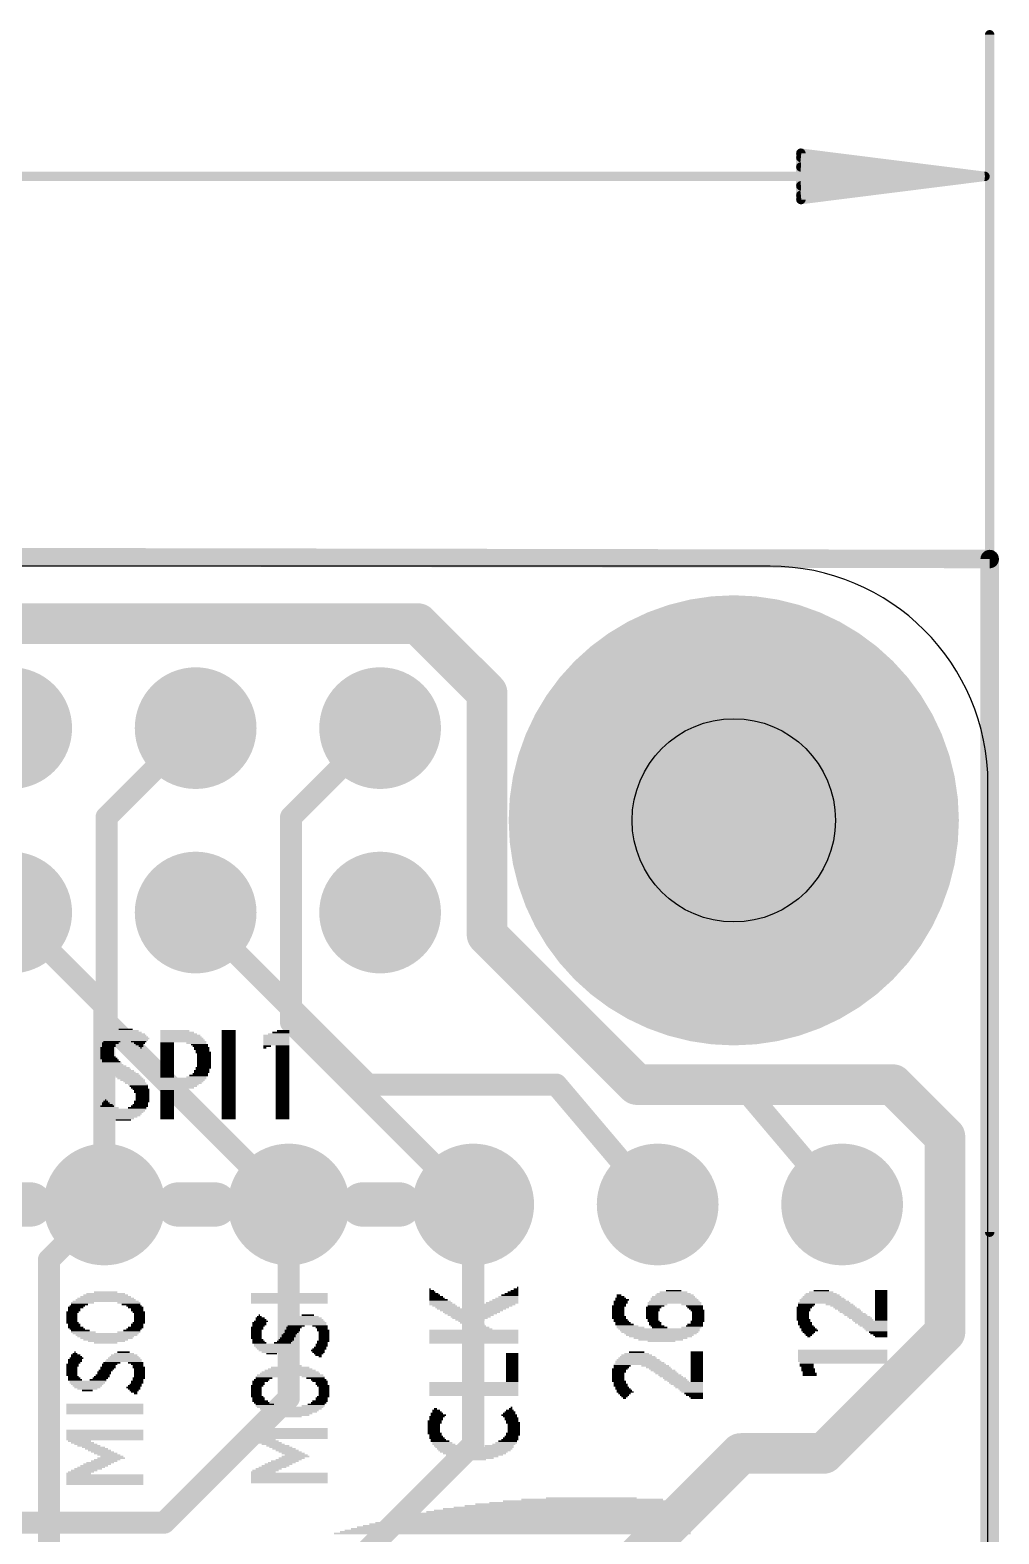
# Model space of a CAD drawing. Extents: x -7.8 to 70, y -5.3 to 37.7.
# Drawn here: x 51.81 to 65.15, y 16.67 to 37.38 of the extents above; entities that cross this region are included whole.
import ezdxf

# ---------------------------------------------------------------- set-up
doc = ezdxf.new("R2010")
doc.units = 0
for name, color, linetype in [('1', 12, 'CONTINUOUS'), ('16', 132, 'CONTINUOUS'), ('17', 110, 'CONTINUOUS'), ('20', 4, 'CONTINUOUS'), ('21', 40, 'CONTINUOUS'), ('41', 12, 'CONTINUOUS'), ('47', 253, 'CONTINUOUS')]:
    doc.layers.add(name, color=color, linetype=linetype)

# ---------------------------------------------------------------- blocks, each defined once
blk = doc.blocks.new('ROUNDP')
at = {"const_width": 0.5}
blk.add_lwpolyline([(0, -0.25, 1), (0, 0.25, 1), (0, -0.25)], format="xyb", dxfattribs=at)
blk = doc.blocks.new('RECT')
blk.add_solid([(-0.5, -0.5), (0.5, -0.5), (-0.5, 0.5), (0.5, 0.5)])

msp = doc.modelspace()

# ---------------------------------------------------------------- linework, layer by layer
at = {"layer": '1'}
for points, const_width in [([(12.35, 29.21), (57.15, 29.21)], 0.5588), ([(57.15, 29.21), (58.1025, 28.2575)], 0.5588), ([(58.1025, 28.2575), (58.1025, 24.9238)], 0.5588), ([(52.8638, 26.5438), (54.09, 27.77)], 0.3048), ([(55.4038, 26.5438), (56.63, 27.77)], 0.3048), ([(52.8638, 23.7172), (52.8638, 26.5438)], 0.3048), ([(55.4038, 26.5438), (55.4038, 23.7172)], 0.3048), ([(58.1025, 24.9238), (60.1663, 22.86)], 0.5588), ([(55.372, 21.209), (52.8638, 23.7172)], 0.3048), ([(55.4038, 23.7172), (57.912, 21.209)], 0.3048), ([(60.1663, 22.86), (63.6905, 22.86)], 0.5588), ([(63.6905, 22.86), (64.4081, 22.1425)], 0.5588), ([(64.4081, 22.1425), (64.4081, 19.4501)], 0.5588), ([(55.372, 18.542), (55.372, 21.209)], 0.3048), ([(57.912, 21.209), (57.912, 17.907)], 0.3048), ([(62.738, 17.78), (64.4081, 19.4501)], 0.5588), ([(55.372, 18.542), (53.6575, 16.8275)], 0.3048), ([(57.912, 17.907), (55.88, 15.875)], 0.3048), ([(59.69, 15.875), (61.595, 17.78)], 0.5588), ([(61.595, 17.78), (62.738, 17.78)], 0.5588), ([(37.7825, 16.8275), (53.6575, 16.8275)], 0.3048)]:
    msp.add_lwpolyline(points, dxfattribs=dict(at, const_width=const_width))
for points, const_width in [([(57.2488, 29.3088, 1), (57.0512, 29.1112)], 0.2794), ([(57.15, 29.0703, 1), (57.15, 29.3497)], 0.2794), ([(58.2422, 28.2575, 1), (57.9628, 28.2575)], 0.2794), ([(58.0037, 28.1587, 1), (58.2013, 28.3563)], 0.2794), ([(54.1439, 27.7161, 1), (54.0361, 27.8239)], 0.1524), ([(56.6839, 27.7161, 1), (56.5761, 27.8239)], 0.1524), ([(52.94, 26.5438, 1), (52.7876, 26.5438)], 0.1524), ([(52.8099, 26.5976, 1), (52.9176, 26.4899)], 0.1524), ([(55.48, 26.5438, 1), (55.3276, 26.5438)], 0.1524), ([(55.3499, 26.5976, 1), (55.4576, 26.4899)], 0.1524), ([(58.2013, 25.0225, 1), (58.0037, 24.825)], 0.2794), ([(57.9628, 24.9238, 1), (58.2422, 24.9238)], 0.2794), ([(52.9176, 23.7711, 1), (52.8099, 23.6634)], 0.1524), ([(55.4576, 23.7711, 1), (55.3499, 23.6634)], 0.1524), ([(52.7876, 23.7172, 1), (52.94, 23.7172)], 0.1524), ([(55.3276, 23.7172, 1), (55.48, 23.7172)], 0.1524), ([(60.1663, 22.9997, 1), (60.1663, 22.7203)], 0.2794), ([(60.0675, 22.7612, 1), (60.265, 22.9588)], 0.2794), ([(63.7893, 22.9588, 1), (63.5917, 22.7612)], 0.2794), ([(63.6905, 22.7203, 1), (63.6905, 22.9997)], 0.2794), ([(64.5478, 22.1425, 1), (64.2683, 22.1425)], 0.2794), ([(64.3093, 22.0437, 1), (64.5068, 22.2412)], 0.2794), ([(55.4482, 21.209, 1), (55.2958, 21.209)], 0.1524), ([(55.3181, 21.1551, 1), (55.4259, 21.2629)], 0.1524), ([(57.9882, 21.209, 1), (57.8358, 21.209)], 0.1524), ([(57.8581, 21.1551, 1), (57.9659, 21.2629)], 0.1524), ([(64.5068, 19.3513, 1), (64.3093, 19.5488)], 0.2794), ([(64.2683, 19.4501, 1), (64.5478, 19.4501)], 0.2794), ([(55.4259, 18.4881, 1), (55.3181, 18.5959)], 0.1524), ([(55.2958, 18.542, 1), (55.4482, 18.542)], 0.1524), ([(57.9659, 17.8531, 1), (57.8581, 17.9609)], 0.1524), ([(61.595, 17.9197, 1), (61.595, 17.6403)], 0.2794), ([(61.6938, 17.6812, 1), (61.4962, 17.8788)], 0.2794), ([(62.738, 17.6403, 1), (62.738, 17.9197)], 0.2794), ([(57.8358, 17.907, 1), (57.9882, 17.907)], 0.1524), ([(62.6392, 17.8788, 1), (62.8368, 17.6812)], 0.2794), ([(53.6036, 16.8814, 1), (53.7114, 16.7736)], 0.1524), ([(53.6575, 16.7513, 1), (53.6575, 16.9037)], 0.1524)]:
    msp.add_lwpolyline(points, format="xyb", dxfattribs=dict(at, const_width=const_width))
at = {"layer": '16'}
for points, const_width in [([(65.024, 30.099), (0, 30.226)], 0.254), ([(65.024, 30.099), (0, 30.226)], 0.254), ([(65.024, -0.127), (65.024, 30.099)], 0.254), ([(65.024, -0.127), (65.024, 30.099)], 0.254), ([(47.625, 29.21), (57.15, 29.21)], 0.3048), ([(57.15, 29.21), (58.1025, 28.2575)], 0.3048), ([(58.1025, 28.2575), (58.1025, 25.0825)], 0.3048), ([(52.832, 23.948), (51.55, 25.23)], 0.3048), ([(56.46, 22.86), (54.09, 25.23)], 0.3048), ([(58.1025, 25.0825), (60.325, 22.86)], 0.3048), ([(52.832, 21.209), (52.832, 23.948)], 0.3048), ([(59.055, 22.86), (56.46, 22.86)], 0.3048), ([(60.452, 21.209), (59.055, 22.86)], 0.3048), ([(60.325, 22.86), (61.595, 22.86)], 0.3048), ([(61.595, 22.86), (62.992, 21.209)], 0.3048), ([(52.07, 20.447), (52.832, 21.209)], 0.3048), ([(52.07, 13.97), (52.07, 20.447)], 0.3048)]:
    msp.add_lwpolyline(points, dxfattribs=dict(at, const_width=const_width))
for points, const_width in [([(65.0875, 30.099, 1), (64.9605, 30.099)], 0.127), ([(65.0875, 30.099, 1), (64.9605, 30.099)], 0.127), ([(65.0239, 30.0355, 1), (65.0241, 30.1625)], 0.127), ([(65.0239, 30.0355, 1), (65.0241, 30.1625)], 0.127), ([(57.2039, 29.2639, 1), (57.0961, 29.1561)], 0.1524), ([(57.15, 29.1338, 1), (57.15, 29.2862)], 0.1524), ([(58.1787, 28.2575, 1), (58.0263, 28.2575)], 0.1524), ([(58.0486, 28.2036, 1), (58.1564, 28.3114)], 0.1524), ([(54.1439, 25.2839, 1), (54.0361, 25.1761)], 0.1524), ([(58.1564, 25.1364, 1), (58.0486, 25.0286)], 0.1524), ([(58.0263, 25.0825, 1), (58.1787, 25.0825)], 0.1524), ([(52.9082, 23.948, 1), (52.7558, 23.948)], 0.1524), ([(52.7781, 23.8941, 1), (52.8859, 24.0019)], 0.1524), ([(56.46, 22.9362, 1), (56.46, 22.7838)], 0.1524), ([(59.1132, 22.9092, 1), (58.9968, 22.8108)], 0.1524), ([(59.055, 22.7838, 1), (59.055, 22.9362)], 0.1524), ([(60.325, 22.9362, 1), (60.325, 22.7838)], 0.1524), ([(61.6532, 22.9092, 1), (61.5368, 22.8108)], 0.1524), ([(61.595, 22.7838, 1), (61.595, 22.9362)], 0.1524), ([(56.4061, 22.8061, 1), (56.5139, 22.9139)], 0.1524), ([(60.2711, 22.8061, 1), (60.3789, 22.9139)], 0.1524), ([(52.8859, 21.1551, 1), (52.7781, 21.2629)], 0.1524), ([(60.3938, 21.1598, 1), (60.5102, 21.2582)], 0.1524), ([(62.9338, 21.1598, 1), (63.0502, 21.2582)], 0.1524), ([(52.7558, 21.209, 1), (52.9082, 21.209)], 0.1524), ([(52.1462, 20.447, 1), (51.9938, 20.447)], 0.1524), ([(52.0161, 20.5009, 1), (52.1239, 20.3931)], 0.1524)]:
    msp.add_lwpolyline(points, format="xyb", dxfattribs=dict(at, const_width=const_width))
at = {"layer": '20'}
for p, q in [((62, 30), (3, 30)), ((65, 3), (65, 27))]:
    msp.add_line(p, q, dxfattribs=at)
msp.add_circle((61.5, 26.5), 1.4, dxfattribs=at)
msp.add_arc((62, 27), 3, 0, 90, dxfattribs=at)
at = {"layer": '21', "const_width": 0.6096}
for points in [[(51.308, 21.209), (51.816, 21.209)], [(53.848, 21.209), (54.356, 21.209)], [(56.388, 21.209), (56.896, 21.209)]]:
    msp.add_lwpolyline(points, dxfattribs=at)
at = {"layer": '21', "const_width": 0.3048}
for points in [[(51.816, 21.0566, 1), (51.816, 21.3614)], [(53.848, 21.3614, 1), (53.848, 21.0566)], [(54.356, 21.0566, 1), (54.356, 21.3614)], [(56.388, 21.3614, 1), (56.388, 21.0566)], [(56.896, 21.0566, 1), (56.896, 21.3614)]]:
    msp.add_lwpolyline(points, format="xyb", dxfattribs=at)
at = {"layer": '41', "const_width": 3.1}
msp.add_lwpolyline([(61.5, 24.95, 1), (61.5, 28.05, 1), (61.5, 24.95)], format="xyb", dxfattribs=at)
at = {"layer": '47', "const_width": 0.13}
for points in [[(65.024, 20.828), (65.024, 37.3195)], [(64.959, 35.3695), (62.424, 35.6887)], [(62.424, 35.6887), (62.424, 35.0503)], [(64.959, 35.3695), (62.424, 35.6295)], [(0.1285, 35.3695), (64.959, 35.3695)], [(64.959, 35.3695), (62.424, 35.4995)], [(62.424, 35.0503), (64.959, 35.3695)], [(62.424, 35.2395), (64.959, 35.3695)], [(62.424, 35.1095), (64.959, 35.3695)]]:
    msp.add_lwpolyline(points, dxfattribs=at)
at = {"layer": '47', "const_width": 0.065}
for points in [[(65.0565, 37.3195, 1), (64.9915, 37.3195)], [(62.4281, 35.721, 1), (62.4199, 35.6565)], [(62.4565, 35.6887, 1), (62.3915, 35.6887)], [(62.4273, 35.6618, 1), (62.4207, 35.5972)], [(62.4257, 35.532, 1), (62.4223, 35.467)], [(64.9631, 35.3373, 1), (64.9549, 35.4017)], [(64.9549, 35.3373, 1), (64.9631, 35.4017)], [(64.9623, 35.3372, 1), (64.9557, 35.4018)], [(64.9557, 35.3372, 1), (64.9623, 35.4018)], [(64.9573, 35.337, 1), (64.9607, 35.402)], [(64.9607, 35.337, 1), (64.9573, 35.402)], [(64.959, 35.337, 1), (64.959, 35.402)], [(62.4223, 35.272, 1), (62.4257, 35.207)], [(62.4207, 35.1418, 1), (62.4273, 35.0772)], [(62.4199, 35.0825, 1), (62.4281, 35.018)], [(62.3915, 35.0503, 1), (62.4565, 35.0503)], [(64.9915, 20.828, 1), (65.0565, 20.828)]]:
    msp.add_lwpolyline(points, format="xyb", dxfattribs=at)

# ---------------------------------------------------------------- block references
at = {"layer": '17', "xscale": 1.6764, "yscale": 1.6764}
for p in [(51.55, 27.77), (51.55, 27.77), (54.09, 27.77), (54.09, 27.77), (56.63, 27.77), (56.63, 27.77), (51.55, 25.23), (51.55, 25.23), (54.09, 25.23), (54.09, 25.23), (56.63, 25.23), (56.63, 25.23)]:
    msp.add_blockref('ROUNDP', p, dxfattribs=at)
at = {"layer": '17', "xscale": 1.6764, "yscale": 1.6764, "rotation": 90}
for p in [(52.832, 21.209), (52.832, 21.209), (55.372, 21.209), (55.372, 21.209), (57.912, 21.209), (57.912, 21.209), (60.452, 21.209), (60.452, 21.209), (62.992, 21.209), (62.992, 21.209)]:
    msp.add_blockref('ROUNDP', p, dxfattribs=at)
at = {"layer": '21', "yscale": 0.0212}
for p, xscale in [((53.1262, 23.6211), 0.1905), ((52.8934, 23.4094), 0.1905), ((52.9146, 23.4306), 0.2328), ((53.1262, 23.4729), 0.6138), ((52.9357, 23.4517), 0.2328), ((53.1474, 23.4941), 0.6138), ((53.1474, 23.5152), 0.5715), ((53.1474, 23.5364), 0.5291), ((53.1474, 23.5576), 0.4868), ((53.1368, 23.5787), 0.4233), ((53.1368, 23.5999), 0.3387), ((53.3061, 23.4517), 0.2117), ((53.3167, 23.4306), 0.1482), ((53.3167, 23.4094), 0.1058), ((53.8035, 23.5999), 0.4022), ((53.8353, 23.5787), 0.4657), ((53.8564, 23.5576), 0.508), ((53.8882, 23.5152), 0.5715), ((53.9093, 23.4729), 0.6138), ((53.9199, 23.4517), 0.635), ((53.6977, 23.4306), 0.1905), ((53.6977, 23.4094), 0.1905), ((53.8776, 23.5364), 0.5503), ((53.8988, 23.4941), 0.5926), ((54.0998, 23.4306), 0.2752), ((54.1422, 23.4094), 0.2328), ((54.5443, 23.5999), 0.1905), ((54.5443, 23.5787), 0.1905), ((54.5443, 23.5576), 0.1905), ((54.5443, 23.5364), 0.1905), ((54.5443, 23.5152), 0.1905), ((54.5443, 23.4941), 0.1905), ((54.5443, 23.4729), 0.1905), ((54.5443, 23.4517), 0.1905), ((54.5443, 23.4306), 0.1905), ((54.5443, 23.4094), 0.1905), ((55.2005, 23.5364), 0.3598), ((55.2005, 23.5152), 0.3598), ((55.2005, 23.4941), 0.3598), ((55.2005, 23.4729), 0.3598), ((55.2005, 23.4517), 0.3598), ((55.2005, 23.4306), 0.3598), ((55.2005, 23.4094), 0.3598), ((55.2322, 23.5576), 0.2963), ((55.264, 23.5787), 0.2328), ((55.2957, 23.5999), 0.1693), ((52.8722, 23.3671), 0.1905), ((52.8722, 23.3459), 0.1905), ((52.8722, 23.3247), 0.1905), ((52.8722, 23.3036), 0.1905), ((52.8722, 23.2824), 0.1905), ((52.8722, 23.2612), 0.1905), ((52.8828, 23.2401), 0.2117), ((52.8934, 23.2189), 0.2328), ((52.8934, 23.3882), 0.1905), ((52.9146, 23.1977), 0.2328), ((53.3379, 23.3882), 0.0635), ((53.3379, 23.3671), 0.0212), ((53.6977, 23.3882), 0.1905), ((53.6977, 23.3671), 0.1905), ((53.6977, 23.3459), 0.1905), ((53.6977, 23.3247), 0.1905), ((53.6977, 23.3036), 0.1905), ((53.6977, 23.2824), 0.1905), ((53.6977, 23.2612), 0.1905), ((53.6977, 23.2401), 0.1905), ((53.6977, 23.2189), 0.1905), ((53.6977, 23.1977), 0.1905), ((54.1527, 23.3882), 0.2117), ((54.1739, 23.3671), 0.2117), ((54.1739, 23.3459), 0.2117), ((54.1845, 23.3247), 0.1905), ((54.1951, 23.3036), 0.2117), ((54.2057, 23.2824), 0.1905), ((54.2057, 23.2612), 0.1905), ((54.2057, 23.2401), 0.1905), ((54.2057, 23.2189), 0.1905), ((54.2057, 23.1977), 0.1905), ((54.5443, 23.3882), 0.1905), ((54.5443, 23.3671), 0.1905), ((54.5443, 23.3459), 0.1905), ((54.5443, 23.3247), 0.1905), ((54.5443, 23.3036), 0.1905), ((54.5443, 23.2824), 0.1905), ((54.5443, 23.2612), 0.1905), ((54.5443, 23.2401), 0.1905), ((54.5443, 23.2189), 0.1905), ((54.5443, 23.1977), 0.1905), ((55.0735, 23.3882), 0.1058), ((55.0417, 23.3671), 0.0423), ((55.2851, 23.3882), 0.1905), ((55.2851, 23.3671), 0.1905), ((55.2851, 23.3459), 0.1905), ((55.2851, 23.3247), 0.1905), ((55.2851, 23.3036), 0.1905), ((55.2851, 23.2824), 0.1905), ((55.2851, 23.2612), 0.1905), ((55.2851, 23.2401), 0.1905), ((55.2851, 23.2189), 0.1905), ((55.2851, 23.1977), 0.1905), ((52.9251, 23.1766), 0.254), ((52.9357, 23.1554), 0.2752), ((52.9569, 23.1342), 0.2752), ((52.9781, 23.1131), 0.3175), ((53.0098, 23.0919), 0.3387), ((53.031, 23.0707), 0.3387), ((53.0627, 23.0496), 0.3598), ((53.0839, 23.0284), 0.3598), ((53.1156, 23.0072), 0.381), ((53.1368, 22.9861), 0.381), ((53.6977, 23.1766), 0.1905), ((53.6977, 23.1554), 0.1905), ((53.6977, 23.1342), 0.1905), ((53.6977, 23.1131), 0.1905), ((53.6977, 23.0919), 0.1905), ((53.6977, 23.0707), 0.1905), ((53.6977, 23.0496), 0.1905), ((53.6977, 23.0284), 0.1905), ((53.6977, 23.0072), 0.1905), ((53.6977, 22.9861), 0.1905), ((54.1316, 22.9861), 0.254), ((54.1527, 23.0072), 0.2117), ((54.1739, 23.0496), 0.2117), ((54.1739, 23.0284), 0.2117), ((54.1951, 23.0919), 0.2117), ((54.1845, 23.0707), 0.1905), ((54.2057, 23.1766), 0.1905), ((54.2057, 23.1554), 0.1905), ((54.2057, 23.1342), 0.1905), ((54.2057, 23.1131), 0.1905), ((54.5443, 23.1766), 0.1905), ((54.5443, 23.1554), 0.1905), ((54.5443, 23.1342), 0.1905), ((54.5443, 23.1131), 0.1905), ((54.5443, 23.0919), 0.1905), ((54.5443, 23.0707), 0.1905), ((54.5443, 23.0496), 0.1905), ((54.5443, 23.0284), 0.1905), ((54.5443, 23.0072), 0.1905), ((54.5443, 22.9861), 0.1905), ((55.2851, 23.1766), 0.1905), ((55.2851, 23.1554), 0.1905), ((55.2851, 23.1342), 0.1905), ((55.2851, 23.1131), 0.1905), ((55.2851, 23.0919), 0.1905), ((55.2851, 23.0707), 0.1905), ((55.2851, 23.0496), 0.1905), ((55.2851, 23.0284), 0.1905), ((55.2851, 23.0072), 0.1905), ((55.2851, 22.9861), 0.1905), ((53.1685, 22.9649), 0.3598), ((53.1897, 22.9437), 0.3598), ((53.2215, 22.9226), 0.3387), ((53.2426, 22.9014), 0.2963), ((53.2638, 22.8803), 0.2963), ((53.2955, 22.8591), 0.2752), ((53.3061, 22.8379), 0.254), ((53.3167, 22.8168), 0.2328), ((53.3379, 22.7956), 0.2328), ((53.3484, 22.7744), 0.2117), ((53.6977, 22.9649), 0.1905), ((53.9199, 22.9437), 0.635), ((53.9093, 22.9226), 0.6138), ((53.8882, 22.8803), 0.5715), ((53.867, 22.8591), 0.5291), ((53.8564, 22.8379), 0.508), ((53.8353, 22.8168), 0.4657), ((53.7929, 22.7956), 0.381), ((53.6977, 22.7744), 0.1905), ((53.8988, 22.9014), 0.5926), ((54.0998, 22.9649), 0.2752), ((54.5443, 22.9649), 0.1905), ((54.5443, 22.9437), 0.1905), ((54.5443, 22.9226), 0.1905), ((54.5443, 22.9014), 0.1905), ((54.5443, 22.8803), 0.1905), ((54.5443, 22.8591), 0.1905), ((54.5443, 22.8379), 0.1905), ((54.5443, 22.8168), 0.1905), ((54.5443, 22.7956), 0.1905), ((54.5443, 22.7744), 0.1905), ((55.2851, 22.9649), 0.1905), ((55.2851, 22.9437), 0.1905), ((55.2851, 22.9226), 0.1905), ((55.2851, 22.9014), 0.1905), ((55.2851, 22.8803), 0.1905), ((55.2851, 22.8591), 0.1905), ((55.2851, 22.8379), 0.1905), ((55.2851, 22.8168), 0.1905), ((55.2851, 22.7956), 0.1905), ((55.2851, 22.7744), 0.1905), ((52.8722, 22.5839), 0.1482), ((52.8511, 22.6051), 0.1058), ((52.8511, 22.6263), 0.0635), ((52.8511, 22.6474), 0.0212), ((53.3273, 22.5839), 0.2117), ((53.3484, 22.7533), 0.2117), ((53.3484, 22.6263), 0.2117), ((53.3379, 22.6051), 0.1905), ((53.359, 22.7321), 0.1905), ((53.359, 22.7109), 0.1905), ((53.359, 22.6898), 0.1905), ((53.359, 22.6686), 0.1905), ((53.359, 22.6474), 0.1905), ((53.6977, 22.7533), 0.1905), ((53.6977, 22.7321), 0.1905), ((53.6977, 22.7109), 0.1905), ((53.6977, 22.6898), 0.1905), ((53.6977, 22.6686), 0.1905), ((53.6977, 22.6474), 0.1905), ((53.6977, 22.6263), 0.1905), ((53.6977, 22.6051), 0.1905), ((53.6977, 22.5839), 0.1905), ((54.5443, 22.7533), 0.1905), ((54.5443, 22.7321), 0.1905), ((54.5443, 22.7109), 0.1905), ((54.5443, 22.6898), 0.1905), ((54.5443, 22.6686), 0.1905), ((54.5443, 22.6474), 0.1905), ((54.5443, 22.6263), 0.1905), ((54.5443, 22.6051), 0.1905), ((54.5443, 22.5839), 0.1905), ((55.2851, 22.7533), 0.1905), ((55.2851, 22.7321), 0.1905), ((55.2851, 22.7109), 0.1905), ((55.2851, 22.6898), 0.1905), ((55.2851, 22.6686), 0.1905), ((55.2851, 22.6474), 0.1905), ((55.2851, 22.6263), 0.1905), ((55.2851, 22.6051), 0.1905), ((55.2851, 22.5839), 0.1905), ((53.0733, 22.5204), 0.6773), ((52.8934, 22.5416), 0.2752), ((53.0733, 22.4993), 0.635), ((52.8722, 22.5628), 0.1905), ((53.0733, 22.4781), 0.5926), ((53.0733, 22.4569), 0.5503), ((53.0839, 22.4358), 0.4868), ((53.0733, 22.4146), 0.4233), ((53.0839, 22.3934), 0.3175), ((53.0945, 22.3723), 0.2117), ((53.285, 22.5416), 0.254), ((53.3167, 22.5628), 0.2328), ((53.6977, 22.5628), 0.1905), ((53.6977, 22.5416), 0.1905), ((53.6977, 22.5204), 0.1905), ((53.6977, 22.4993), 0.1905), ((53.6977, 22.4781), 0.1905), ((53.6977, 22.4569), 0.1905), ((53.6977, 22.4358), 0.1905), ((53.6977, 22.4146), 0.1905), ((53.6977, 22.3934), 0.1905), ((54.5443, 22.5628), 0.1905), ((54.5443, 22.5416), 0.1905), ((54.5443, 22.5204), 0.1905), ((54.5443, 22.4993), 0.1905), ((54.5443, 22.4781), 0.1905), ((54.5443, 22.4569), 0.1905), ((54.5443, 22.4358), 0.1905), ((54.5443, 22.4146), 0.1905), ((54.5443, 22.3934), 0.1905), ((55.2851, 22.5628), 0.1905), ((55.2851, 22.5416), 0.1905), ((55.2851, 22.5204), 0.1905), ((55.2851, 22.4993), 0.1905), ((55.2851, 22.4781), 0.1905), ((55.2851, 22.4569), 0.1905), ((55.2851, 22.4358), 0.1905), ((55.2851, 22.4146), 0.1905), ((55.2851, 22.3934), 0.1905), ((52.8511, 19.8747), 0.9101), ((52.8511, 19.8959), 0.8255), ((52.8511, 19.917), 0.7831), ((52.8511, 19.9382), 0.6985), ((52.8511, 19.9594), 0.6138), ((52.8511, 19.9805), 0.5291), ((52.8511, 20.0017), 0.3175), ((55.3804, 19.9805), 1.0583), ((55.3804, 19.9594), 1.0583), ((55.3804, 19.9382), 1.0583), ((55.3804, 19.917), 1.0583), ((55.3804, 19.8959), 1.0583), ((55.3804, 19.8747), 1.0583), ((57.317, 20.044), 0.0212), ((57.3382, 20.0229), 0.0635), ((57.3488, 20.0017), 0.0847), ((57.3805, 19.9594), 0.1482), ((57.4017, 19.9382), 0.1905), ((57.4546, 19.8747), 0.2963), ((57.37, 19.9805), 0.127), ((57.4123, 19.917), 0.2117), ((57.4335, 19.8959), 0.254), ((58.333, 19.8747), 0.4022), ((58.3542, 19.8959), 0.3598), ((58.3753, 19.917), 0.3175), ((58.3965, 19.9382), 0.2752), ((58.4177, 19.9594), 0.2328), ((58.4388, 19.9805), 0.1905), ((58.46, 20.0017), 0.1482), ((58.4812, 20.0229), 0.1058), ((58.5023, 20.044), 0.0635), ((58.5235, 20.0652), 0.0212), ((59.9416, 19.8747), 0.1905), ((59.9416, 19.917), 0.1482), ((59.9628, 19.8959), 0.1905), ((59.9204, 19.9594), 0.0635), ((59.9416, 19.9382), 0.1058), ((60.6824, 19.8747), 0.6985), ((60.6718, 19.917), 0.635), ((60.6824, 19.8959), 0.6561), ((60.6718, 19.9382), 0.5926), ((60.6824, 19.9594), 0.5292), ((60.6718, 19.9805), 0.4656), ((60.6718, 20.0017), 0.381), ((60.6718, 20.0229), 0.2117), ((62.7249, 19.8959), 0.635), ((62.7461, 19.8747), 0.6773), ((62.7249, 19.917), 0.5926), ((62.7143, 19.9382), 0.5291), ((62.7143, 19.9594), 0.4868), ((62.7037, 19.9805), 0.4233), ((62.7037, 20.0017), 0.3387), ((62.7037, 20.0229), 0.2117), ((63.5292, 20.0229), 0.1693), ((63.5292, 20.0017), 0.1693), ((63.5292, 19.9805), 0.1693), ((63.5292, 19.9594), 0.1693), ((63.5292, 19.9382), 0.1693), ((63.5292, 19.917), 0.1693), ((63.5292, 19.8959), 0.1693), ((63.5292, 19.8747), 0.1693), ((52.396, 19.7265), 0.1693), ((52.3854, 19.7054), 0.1482), ((52.3854, 19.6842), 0.1482), ((52.4171, 19.7689), 0.1693), ((52.4171, 19.7477), 0.1693), ((52.4383, 19.79), 0.2117), ((52.4595, 19.8112), 0.2117), ((52.4912, 19.8324), 0.2328), ((52.5336, 19.8535), 0.3175), ((53.1685, 19.8535), 0.3175), ((53.2003, 19.8324), 0.254), ((53.2426, 19.8112), 0.2117), ((53.2638, 19.79), 0.2117), ((53.285, 19.7689), 0.1693), ((53.285, 19.7477), 0.1693), ((53.3061, 19.7265), 0.1693), ((53.3167, 19.7054), 0.1482), ((53.3167, 19.6842), 0.1482), ((55.3804, 19.8535), 1.0583), ((54.9676, 19.6842), 0.0212), ((55.6344, 19.6842), 0.1693), ((57.4652, 19.8535), 0.3175), ((57.4864, 19.8324), 0.3598), ((57.5181, 19.8112), 0.3387), ((57.5604, 19.79), 0.3387), ((57.5922, 19.7689), 0.3598), ((57.6239, 19.7477), 0.3387), ((57.8885, 19.7265), 0.7831), ((57.8779, 19.7054), 0.7196), ((57.8779, 19.6842), 0.635), ((58.1002, 19.7477), 0.4445), ((58.1425, 19.7689), 0.4445), ((58.1848, 19.79), 0.4445), ((58.2272, 19.8112), 0.4445), ((58.2695, 19.8324), 0.4445), ((58.3118, 19.8535), 0.4445), ((59.9204, 19.8112), 0.1905), ((59.9099, 19.79), 0.1693), ((59.9099, 19.7689), 0.1693), ((59.9099, 19.7477), 0.1693), ((59.9099, 19.7265), 0.1693), ((59.9099, 19.7054), 0.1693), ((59.9099, 19.6842), 0.1693), ((59.931, 19.8324), 0.1693), ((59.9416, 19.8535), 0.1905), ((60.3861, 19.7689), 0.1905), ((60.3861, 19.7477), 0.1905), ((60.3755, 19.7265), 0.1693), ((60.3755, 19.7054), 0.1693), ((60.3755, 19.6842), 0.1693), ((60.3967, 19.79), 0.2117), ((60.6824, 19.8535), 0.7408), ((60.4496, 19.8324), 0.2752), ((60.4284, 19.8112), 0.2328), ((60.9152, 19.8324), 0.2752), ((60.9576, 19.8112), 0.2328), ((60.9681, 19.79), 0.2117), ((60.9787, 19.7689), 0.1905), ((60.9999, 19.7477), 0.1905), ((61.0105, 19.7265), 0.1693), ((61.0105, 19.7054), 0.1693), ((61.0105, 19.6842), 0.1693), ((62.4603, 19.7689), 0.1905), ((62.4603, 19.7477), 0.1905), ((62.4709, 19.79), 0.2117), ((62.4498, 19.7265), 0.1693), ((62.4498, 19.7054), 0.1693), ((62.4498, 19.6842), 0.1693), ((62.7461, 19.8535), 0.7196), ((62.5027, 19.8324), 0.2328), ((62.4921, 19.8112), 0.2117), ((62.9577, 19.8324), 0.381), ((63.0001, 19.8112), 0.3387), ((63.0318, 19.79), 0.3175), ((63.0636, 19.7689), 0.3387), ((63.0953, 19.7477), 0.3175), ((63.1165, 19.7265), 0.3175), ((63.1588, 19.7054), 0.3175), ((63.18, 19.6842), 0.3175), ((63.5292, 19.8535), 0.1693), ((63.5292, 19.8324), 0.1693), ((63.5292, 19.8112), 0.1693), ((63.5292, 19.79), 0.1693), ((63.5292, 19.7689), 0.1693), ((63.5292, 19.7477), 0.1693), ((63.5292, 19.7265), 0.1693), ((63.5292, 19.7054), 0.1693), ((63.5292, 19.6842), 0.1693), ((52.3854, 19.663), 0.1482), ((52.3854, 19.6419), 0.1482), ((52.3854, 19.6207), 0.1482), ((52.3854, 19.5995), 0.1482), ((52.396, 19.5784), 0.1693), ((52.4171, 19.5572), 0.1693), ((52.4171, 19.536), 0.1693), ((52.4383, 19.5149), 0.2117), ((52.4595, 19.4937), 0.2117), ((52.5018, 19.4726), 0.254), ((53.2109, 19.4726), 0.2328), ((53.2426, 19.4937), 0.2117), ((53.2638, 19.5149), 0.2117), ((53.285, 19.5572), 0.1693), ((53.285, 19.536), 0.1693), ((53.3061, 19.5784), 0.1693), ((53.3167, 19.663), 0.1482), ((53.3167, 19.6419), 0.1482), ((53.3167, 19.6207), 0.1482), ((53.3167, 19.5995), 0.1482), ((54.9359, 19.5149), 0.1693), ((54.9359, 19.4937), 0.1693), ((54.9253, 19.4726), 0.1482), ((54.9676, 19.5784), 0.1905), ((54.9676, 19.5572), 0.1905), ((54.9571, 19.536), 0.1693), ((54.9888, 19.5995), 0.1905), ((54.9782, 19.6419), 0.127), ((54.9888, 19.6207), 0.1482), ((54.9676, 19.663), 0.0635), ((55.4227, 19.4726), 0.2117), ((55.4439, 19.5149), 0.2117), ((55.4333, 19.4937), 0.1905), ((55.4756, 19.536), 0.2328), ((55.6344, 19.5572), 0.508), ((55.6449, 19.5784), 0.4868), ((55.6449, 19.5995), 0.4445), ((55.6449, 19.6207), 0.4022), ((55.6449, 19.6419), 0.3598), ((55.6449, 19.663), 0.2752), ((55.8037, 19.536), 0.2117), ((55.8249, 19.5149), 0.1693), ((55.8354, 19.4937), 0.1482), ((55.846, 19.4726), 0.1693), ((57.9203, 19.4726), 1.2276), ((57.8779, 19.663), 0.5503), ((57.8674, 19.6419), 0.4868), ((57.8674, 19.6207), 0.4022), ((57.8674, 19.5995), 0.3175), ((57.8779, 19.5784), 0.2963), ((57.9203, 19.5572), 0.2963), ((57.952, 19.536), 0.2752), ((57.9838, 19.5149), 0.2963), ((58.0261, 19.4937), 0.2963), ((59.9204, 19.663), 0.1905), ((59.9204, 19.6419), 0.1905), ((59.9416, 19.6207), 0.1905), ((59.9522, 19.5995), 0.2117), ((59.9945, 19.5572), 0.254), ((59.9734, 19.5784), 0.2117), ((60.0368, 19.536), 0.2963), ((60.0792, 19.5149), 0.381), ((60.4707, 19.4937), 1.1218), ((60.4813, 19.4726), 1.1006), ((60.3755, 19.663), 0.1693), ((60.3755, 19.6419), 0.1693), ((60.3861, 19.6207), 0.1482), ((60.3967, 19.5995), 0.1693), ((60.4178, 19.5784), 0.1693), ((60.4178, 19.5572), 0.1693), ((60.4496, 19.536), 0.1905), ((60.4813, 19.5149), 0.2117), ((60.9152, 19.5149), 0.2752), ((60.9576, 19.536), 0.2328), ((60.9681, 19.5572), 0.2117), ((60.9999, 19.5995), 0.1905), ((60.9893, 19.5784), 0.1693), ((61.0105, 19.663), 0.1693), ((61.0105, 19.6419), 0.1693), ((61.0105, 19.6207), 0.1693), ((62.4603, 19.6207), 0.1905), ((62.4498, 19.663), 0.1693), ((62.4498, 19.6419), 0.1693), ((62.4709, 19.5995), 0.1693), ((62.4815, 19.5784), 0.1905), ((62.4815, 19.5572), 0.1905), ((62.5027, 19.536), 0.1905), ((62.5133, 19.5149), 0.2117), ((62.5344, 19.4937), 0.2117), ((62.545, 19.4726), 0.2328), ((63.2223, 19.663), 0.3175), ((63.2435, 19.6419), 0.3175), ((63.2752, 19.6207), 0.2963), ((63.381, 19.5995), 0.4656), ((63.3916, 19.5784), 0.4445), ((63.4128, 19.5572), 0.4022), ((63.4234, 19.536), 0.381), ((63.4445, 19.5149), 0.3387), ((63.4551, 19.4937), 0.3175), ((63.4657, 19.4726), 0.2963), ((63.5292, 19.663), 0.1693), ((63.5292, 19.6419), 0.1693), ((63.5292, 19.6207), 0.1693), ((52.5441, 19.4514), 0.3387), ((52.8511, 19.4302), 0.9101), ((52.8616, 19.4091), 0.8466), ((52.8511, 19.3879), 0.7831), ((52.8616, 19.3667), 0.7196), ((52.8511, 19.3456), 0.6138), ((52.8616, 19.3244), 0.508), ((52.8511, 19.3032), 0.3175), ((53.1685, 19.4514), 0.3175), ((54.9253, 19.4514), 0.1482), ((54.9253, 19.4302), 0.1482), ((54.9253, 19.4091), 0.1482), ((54.9253, 19.3879), 0.1482), ((54.9253, 19.3667), 0.1482), ((54.9676, 19.3032), 0.1905), ((54.9465, 19.3456), 0.1482), ((54.9571, 19.3244), 0.1693), ((55.1475, 19.2821), 0.508), ((55.137, 19.2609), 0.4868), ((55.2851, 19.3032), 0.2328), ((55.3169, 19.3244), 0.2117), ((55.338, 19.3456), 0.2117), ((55.3486, 19.3667), 0.1905), ((55.3698, 19.4091), 0.1905), ((55.3698, 19.3879), 0.1905), ((55.391, 19.4302), 0.1905), ((55.4121, 19.4514), 0.1905), ((55.8249, 19.2821), 0.1693), ((55.8249, 19.2609), 0.1693), ((55.846, 19.3244), 0.1693), ((55.8354, 19.3032), 0.1482), ((55.8566, 19.4514), 0.1482), ((55.8566, 19.4302), 0.1482), ((55.8566, 19.4091), 0.1482), ((55.8566, 19.3879), 0.1482), ((55.8566, 19.3667), 0.1482), ((55.8566, 19.3456), 0.1482), ((57.9203, 19.4514), 1.2276), ((57.9203, 19.4302), 1.2276), ((57.9203, 19.4091), 1.2276), ((57.9203, 19.3879), 1.2276), ((57.9203, 19.3667), 1.2276), ((57.9203, 19.3456), 1.2276), ((57.9203, 19.3244), 1.2276), ((57.9203, 19.3032), 1.2276), ((60.4813, 19.4514), 1.0583), ((60.4919, 19.4302), 0.9948), ((60.4813, 19.4091), 0.9313), ((60.4919, 19.3879), 0.8678), ((60.4919, 19.3667), 0.7408), ((60.4919, 19.3456), 0.6138), ((60.5025, 19.3244), 0.381), ((62.5344, 19.4514), 0.1693), ((62.5344, 19.4302), 0.127), ((62.5344, 19.4091), 0.0847), ((62.5344, 19.3879), 0.0423), ((63.4869, 19.4514), 0.254), ((63.4975, 19.4302), 0.2328), ((63.5186, 19.4091), 0.1905), ((63.5292, 19.3879), 0.1693), ((52.4277, 19.0704), 0.1905), ((52.4277, 19.0492), 0.1905), ((52.4489, 19.0916), 0.1905), ((52.4383, 19.1339), 0.127), ((52.4489, 19.1127), 0.1482), ((52.4277, 19.1551), 0.0635), ((52.4277, 19.1762), 0.0212), ((53.0945, 19.0492), 0.508), ((53.105, 19.0704), 0.4868), ((53.105, 19.0916), 0.4445), ((53.105, 19.1127), 0.4022), ((53.105, 19.1339), 0.3598), ((53.105, 19.1551), 0.2752), ((53.0945, 19.1762), 0.1693), ((55.137, 19.2397), 0.4445), ((55.137, 19.2186), 0.4022), ((55.137, 19.1974), 0.3598), ((55.137, 19.1762), 0.2752), ((55.137, 19.1551), 0.1482), ((55.7719, 19.1974), 0.1905), ((55.7825, 19.1762), 0.1693), ((55.7931, 19.2186), 0.1905), ((55.8037, 19.2397), 0.1693), ((55.7825, 19.1551), 0.127), ((55.7825, 19.1339), 0.0847), ((55.8037, 19.1127), 0.0423), ((58.4494, 19.1551), 0.1693), ((58.4494, 19.1339), 0.1693), ((58.4494, 19.1127), 0.1693), ((58.4494, 19.0916), 0.1693), ((58.4494, 19.0704), 0.1693), ((58.4494, 19.0492), 0.1693), ((60.185, 19.0492), 0.635), ((60.185, 19.0704), 0.5926), ((60.1744, 19.0916), 0.5291), ((60.1744, 19.1127), 0.4868), ((60.1638, 19.1339), 0.4233), ((60.1638, 19.1551), 0.3387), ((60.1638, 19.1762), 0.2117), ((60.9893, 19.1762), 0.1693), ((60.9893, 19.1551), 0.1693), ((60.9893, 19.1339), 0.1693), ((60.9893, 19.1127), 0.1693), ((60.9893, 19.0916), 0.1693), ((60.9893, 19.0704), 0.1693), ((60.9893, 19.0492), 0.1693), ((63.0001, 19.1974), 1.2276), ((63.0001, 19.1762), 1.2276), ((63.0001, 19.1551), 1.2276), ((63.0001, 19.1339), 1.2276), ((63.0001, 19.1127), 1.2276), ((63.0001, 19.0916), 1.2276), ((63.0001, 19.0704), 1.2276), ((63.0001, 19.0492), 1.2276), ((52.396, 19.0069), 0.1693), ((52.396, 18.9857), 0.1693), ((52.3854, 18.9646), 0.1482), ((52.3854, 18.9434), 0.1482), ((52.3854, 18.9222), 0.1482), ((52.3854, 18.9011), 0.1482), ((52.3854, 18.8799), 0.1482), ((52.3854, 18.8587), 0.1482), ((52.4171, 19.0281), 0.1693), ((52.8087, 18.8587), 0.1905), ((52.8299, 18.9011), 0.1905), ((52.8299, 18.8799), 0.1905), ((52.8511, 18.9222), 0.1905), ((52.8722, 18.9434), 0.1905), ((52.8828, 18.9646), 0.2117), ((52.8934, 18.9857), 0.1905), ((52.904, 19.0069), 0.2117), ((52.9357, 19.0281), 0.2328), ((53.2638, 19.0281), 0.2117), ((53.285, 19.0069), 0.1693), ((53.2955, 18.9857), 0.1482), ((53.3061, 18.9646), 0.1693), ((53.3167, 18.9434), 0.1482), ((53.3167, 18.9222), 0.1482), ((53.3167, 18.9011), 0.1482), ((53.3167, 18.8799), 0.1482), ((53.3167, 18.8587), 0.1482), ((55.391, 18.8587), 0.9101), ((55.391, 18.8799), 0.8255), ((55.391, 18.9011), 0.7831), ((55.391, 18.9222), 0.6985), ((55.391, 18.9434), 0.6138), ((55.391, 18.9646), 0.5291), ((55.391, 18.9857), 0.3175), ((58.4494, 19.0281), 0.1693), ((58.4494, 19.0069), 0.1693), ((58.4494, 18.9857), 0.1693), ((58.4494, 18.9646), 0.1693), ((58.4494, 18.9434), 0.1693), ((58.4494, 18.9222), 0.1693), ((58.4494, 18.9011), 0.1693), ((58.4494, 18.8799), 0.1693), ((58.4494, 18.8587), 0.1693), ((59.931, 18.9434), 0.2117), ((59.9204, 18.9222), 0.1905), ((59.9204, 18.9011), 0.1905), ((59.9099, 18.8799), 0.1693), ((59.9099, 18.8587), 0.1693), ((60.2062, 19.0069), 0.7196), ((59.9628, 18.9857), 0.2328), ((59.9522, 18.9646), 0.2117), ((60.2062, 19.0281), 0.6773), ((60.4178, 18.9857), 0.381), ((60.4602, 18.9646), 0.3387), ((60.4919, 18.9434), 0.3175), ((60.5237, 18.9222), 0.3387), ((60.5554, 18.9011), 0.3175), ((60.5766, 18.8799), 0.3175), ((60.6189, 18.8587), 0.3175), ((60.9893, 19.0281), 0.1693), ((60.9893, 19.0069), 0.1693), ((60.9893, 18.9857), 0.1693), ((60.9893, 18.9646), 0.1693), ((60.9893, 18.9434), 0.1693), ((60.9893, 18.9222), 0.1693), ((60.9893, 18.9011), 0.1693), ((60.9893, 18.8799), 0.1693), ((60.9893, 18.8587), 0.1693), ((63.0106, 19.0281), 1.2065), ((62.5027, 19.0069), 0.1905), ((62.5027, 18.9857), 0.1905), ((62.5133, 18.9646), 0.1693), ((62.5238, 18.9434), 0.1905), ((62.5238, 18.9222), 0.1905), ((62.5344, 18.9011), 0.1693), ((62.545, 18.8799), 0.1905), ((62.545, 18.8587), 0.1905), ((52.4171, 18.8164), 0.1693), ((52.4066, 18.8376), 0.1482), ((52.4277, 18.7952), 0.1905), ((52.6076, 18.7741), 0.508), ((52.5971, 18.7529), 0.4868), ((52.5971, 18.7318), 0.4445), ((52.5971, 18.7106), 0.4022), ((52.5971, 18.6894), 0.3598), ((52.5971, 18.6683), 0.2752), ((52.5971, 18.6471), 0.1482), ((52.7452, 18.7952), 0.2328), ((52.777, 18.8164), 0.2117), ((52.7981, 18.8376), 0.2117), ((53.232, 18.6894), 0.1905), ((53.2532, 18.7106), 0.1905), ((53.2426, 18.6683), 0.1693), ((53.2638, 18.7318), 0.1693), ((53.2426, 18.6471), 0.127), ((53.285, 18.7741), 0.1693), ((53.285, 18.7529), 0.1693), ((53.3061, 18.8164), 0.1693), ((53.2955, 18.7952), 0.1482), ((53.3167, 18.8376), 0.1482), ((54.9359, 18.7106), 0.1693), ((54.9253, 18.6894), 0.1482), ((54.9253, 18.6683), 0.1482), ((54.9253, 18.6471), 0.1482), ((54.9782, 18.7741), 0.2117), ((54.9571, 18.7529), 0.1693), ((54.9571, 18.7318), 0.1693), ((54.9994, 18.7952), 0.2117), ((55.0311, 18.8164), 0.2328), ((55.0735, 18.8376), 0.3175), ((55.7084, 18.8376), 0.3175), ((55.7402, 18.8164), 0.254), ((55.7825, 18.7952), 0.2117), ((55.8037, 18.7741), 0.2117), ((55.8249, 18.7529), 0.1693), ((55.8249, 18.7318), 0.1693), ((55.846, 18.7106), 0.1693), ((55.8566, 18.6894), 0.1482), ((55.8566, 18.6683), 0.1482), ((55.8566, 18.6471), 0.1482), ((57.9203, 18.7529), 1.2276), ((57.9203, 18.7318), 1.2276), ((57.9203, 18.7106), 1.2276), ((57.9203, 18.6894), 1.2276), ((57.9203, 18.6683), 1.2276), ((57.9203, 18.6471), 1.2276), ((58.4494, 18.8376), 0.1693), ((58.4494, 18.8164), 0.1693), ((58.4494, 18.7952), 0.1693), ((58.4494, 18.7741), 0.1693), ((59.9099, 18.8376), 0.1693), ((59.9099, 18.8164), 0.1693), ((59.9099, 18.7952), 0.1693), ((59.9204, 18.7741), 0.1905), ((59.931, 18.7529), 0.1693), ((59.9416, 18.7318), 0.1905), ((59.9416, 18.7106), 0.1905), ((59.9628, 18.6894), 0.1905), ((59.9734, 18.6683), 0.2117), ((59.9945, 18.6471), 0.2117), ((60.6401, 18.8376), 0.3175), ((60.6824, 18.8164), 0.3175), ((60.7036, 18.7952), 0.3175), ((60.7353, 18.7741), 0.2963), ((60.8412, 18.7529), 0.4656), ((60.8517, 18.7318), 0.4445), ((60.8729, 18.7106), 0.4022), ((60.8835, 18.6894), 0.381), ((60.9046, 18.6683), 0.3387), ((60.9152, 18.6471), 0.3175), ((60.9893, 18.8376), 0.1693), ((60.9893, 18.8164), 0.1693), ((60.9893, 18.7952), 0.1693), ((60.9893, 18.7741), 0.1693), ((52.8405, 18.4566), 1.0583), ((52.8405, 18.4354), 1.0583), ((53.2426, 18.6259), 0.0847), ((53.2638, 18.6048), 0.0423), ((54.9253, 18.6259), 0.1482), ((54.9253, 18.6048), 0.1482), ((54.9253, 18.5836), 0.1482), ((54.9359, 18.5624), 0.1693), ((54.9571, 18.5413), 0.1693), ((54.9571, 18.5201), 0.1693), ((54.9782, 18.4989), 0.2117), ((54.9994, 18.4778), 0.2117), ((55.0417, 18.4566), 0.254), ((55.084, 18.4354), 0.3387), ((55.7084, 18.4354), 0.3175), ((55.7508, 18.4566), 0.2328), ((55.7825, 18.4778), 0.2117), ((55.8037, 18.4989), 0.2117), ((55.8249, 18.5413), 0.1693), ((55.8249, 18.5201), 0.1693), ((55.846, 18.5624), 0.1693), ((55.8566, 18.6259), 0.1482), ((55.8566, 18.6048), 0.1482), ((55.8566, 18.5836), 0.1482), ((57.9203, 18.6259), 1.2276), ((57.9203, 18.6048), 1.2276), ((57.9203, 18.5836), 1.2276), ((60.0051, 18.6259), 0.2328), ((59.9945, 18.6048), 0.1693), ((59.9945, 18.5836), 0.127), ((59.9945, 18.5624), 0.0847), ((59.9945, 18.5413), 0.0423), ((60.9258, 18.6259), 0.2963), ((60.947, 18.6048), 0.254), ((60.9576, 18.5836), 0.2328), ((60.9787, 18.5624), 0.1905), ((60.9893, 18.5413), 0.1693), ((52.8405, 18.4143), 1.0583), ((52.8405, 18.3931), 1.0583), ((52.8405, 18.3719), 1.0583), ((52.8405, 18.3508), 1.0583), ((52.8405, 18.3296), 1.0583), ((55.391, 18.4143), 0.9101), ((55.4015, 18.3931), 0.8466), ((55.391, 18.3719), 0.7831), ((55.4015, 18.3508), 0.7196), ((55.391, 18.3296), 0.6138), ((55.4015, 18.3084), 0.508), ((55.391, 18.2873), 0.3175), ((57.3805, 18.2238), 0.1905), ((57.4017, 18.2661), 0.1905), ((57.4017, 18.2449), 0.1905), ((57.4123, 18.2873), 0.2117), ((57.4123, 18.3296), 0.1693), ((57.4335, 18.3084), 0.2117), ((57.4017, 18.3719), 0.1058), ((57.4123, 18.3508), 0.127), ((57.3911, 18.3931), 0.0423), ((58.4071, 18.3084), 0.2117), ((58.4071, 18.3296), 0.1693), ((58.4177, 18.2873), 0.1905), ((58.4177, 18.3508), 0.1482), ((58.4388, 18.2661), 0.1905), ((58.4388, 18.2449), 0.1905), ((58.4494, 18.2238), 0.1693), ((58.4177, 18.3719), 0.1058), ((58.4282, 18.3931), 0.0423), ((58.4388, 18.4143), 0.0212), ((52.8405, 18.0968), 1.0583), ((52.8405, 18.0756), 1.0583), ((52.8405, 18.0544), 1.0583), ((52.8405, 18.0333), 1.0583), ((52.8405, 18.0121), 1.0583), ((55.3804, 18.1179), 1.0583), ((55.3804, 18.0968), 1.0583), ((55.3804, 18.0756), 1.0583), ((55.3804, 18.0544), 1.0583), ((55.3804, 18.0333), 1.0583), ((55.3804, 18.0121), 1.0583), ((57.3805, 18.2026), 0.1905), ((57.3805, 18.0544), 0.1905), ((57.37, 18.1814), 0.1693), ((57.37, 18.1603), 0.1693), ((57.37, 18.1391), 0.1693), ((57.37, 18.1179), 0.1693), ((57.37, 18.0968), 0.1693), ((57.37, 18.0756), 0.1693), ((57.3911, 18.0333), 0.1693), ((57.4017, 18.0121), 0.1905), ((58.4388, 18.0121), 0.1905), ((58.46, 18.2026), 0.1905), ((58.46, 18.0544), 0.1905), ((58.46, 18.0333), 0.1905), ((58.4706, 18.1814), 0.1693), ((58.4706, 18.1603), 0.1693), ((58.4706, 18.1391), 0.1693), ((58.4706, 18.1179), 0.1693), ((58.4706, 18.0968), 0.1693), ((58.4706, 18.0756), 0.1693), ((52.8405, 17.9909), 1.0583), ((52.8405, 17.9698), 1.0583), ((52.4912, 17.9486), 0.3175), ((52.5336, 17.9274), 0.3175), ((52.5759, 17.9063), 0.3175), ((52.6182, 17.8851), 0.3175), ((52.6817, 17.8639), 0.3175), ((52.7241, 17.8428), 0.3175), ((52.7664, 17.8216), 0.3175), ((55.3804, 17.9909), 1.0583), ((55.0311, 17.9698), 0.3175), ((55.0735, 17.9486), 0.3175), ((55.1158, 17.9274), 0.3175), ((55.1581, 17.9063), 0.3175), ((55.2216, 17.8851), 0.3175), ((55.264, 17.8639), 0.3175), ((55.3063, 17.8428), 0.3175), ((55.3486, 17.8216), 0.3175), ((57.4123, 17.9909), 0.2117), ((57.4546, 17.9486), 0.254), ((57.4335, 17.9698), 0.2117), ((57.4864, 17.9274), 0.2752), ((57.5075, 17.9063), 0.3175), ((57.571, 17.8851), 0.4021), ((57.9308, 17.8639), 1.0795), ((57.9308, 17.8428), 1.0371), ((57.9308, 17.8216), 0.9948), ((58.2695, 17.8851), 0.4022), ((58.333, 17.9063), 0.3175), ((58.3647, 17.9274), 0.2963), ((58.3859, 17.9486), 0.254), ((58.4177, 17.9698), 0.2328), ((58.4282, 17.9909), 0.2117), ((52.6923, 17.61), 0.381), ((52.7346, 17.6311), 0.381), ((52.777, 17.6523), 0.381), ((52.8087, 17.8005), 0.3175), ((52.8299, 17.6735), 0.3598), ((52.8722, 17.6946), 0.3598), ((52.8511, 17.7793), 0.3175), ((52.9251, 17.7158), 0.381), ((52.8934, 17.7581), 0.3175), ((52.9357, 17.737), 0.3175), ((55.1899, 17.61), 0.381), ((55.2322, 17.6311), 0.381), ((55.2745, 17.6523), 0.381), ((55.3169, 17.6735), 0.381), ((55.3698, 17.6946), 0.3598), ((55.4121, 17.7158), 0.3598), ((55.391, 17.8005), 0.3175), ((55.465, 17.737), 0.381), ((55.4333, 17.7793), 0.3175), ((55.4756, 17.7581), 0.3175), ((57.9203, 17.8005), 0.9313), ((57.9308, 17.7793), 0.8678), ((57.9308, 17.7581), 0.7831), ((57.9203, 17.737), 0.6773), ((57.9203, 17.7158), 0.5503), ((57.9203, 17.6946), 0.3387), ((52.4807, 17.5041), 0.3387), ((52.8405, 17.483), 1.0583), ((52.8405, 17.4618), 1.0583), ((52.8405, 17.4406), 1.0583), ((52.8405, 17.4195), 1.0583), ((52.8405, 17.3983), 1.0583), ((52.5124, 17.5253), 0.3598), ((52.5547, 17.5465), 0.3598), ((52.6076, 17.5676), 0.381), ((52.65, 17.5888), 0.381), ((55.0206, 17.5253), 0.3387), ((55.3804, 17.5041), 1.0583), ((55.3804, 17.483), 1.0583), ((55.3804, 17.4618), 1.0583), ((55.3804, 17.4406), 1.0583), ((55.3804, 17.4195), 1.0583), ((55.3804, 17.3983), 1.0583), ((55.0523, 17.5465), 0.3598), ((55.0946, 17.5676), 0.3598), ((55.1475, 17.5888), 0.381), ((52.8405, 17.3771), 1.0583), ((52.8405, 17.356), 1.0583), ((55.3804, 17.3771), 1.0583), ((59.1056, 16.975), 3.6829), ((59.1585, 16.9962), 3.577), ((59.222, 17.0173), 3.45), ((59.3066, 17.0385), 3.323), ((59.3807, 17.0597), 3.1749), ((59.4548, 17.0808), 3.0267), ((59.55, 17.102), 2.8362), ((59.55, 17.1231), 2.4552), ((59.55, 17.1443), 1.9473), ((59.5395, 17.1655), 1.2488), ((58.6611, 16.7845), 4.5295), ((58.7034, 16.8057), 4.4448), ((58.7457, 16.8268), 4.3602), ((58.7881, 16.848), 4.2755), ((58.8304, 16.8692), 4.1908), ((58.8833, 16.8903), 4.085), ((58.9362, 16.9115), 4.0215), ((58.9891, 16.9327), 3.9157), ((59.0421, 16.9538), 3.8099), ((58.4494, 16.6787), 4.9105), ((58.4917, 16.6998), 4.8258), ((58.5235, 16.721), 4.7623), ((58.5658, 16.7422), 4.6776), ((58.6082, 16.7633), 4.593)]:
    msp.add_blockref('RECT', p, dxfattribs=dict(at, xscale=xscale))

doc.saveas('drawing.dxf')
